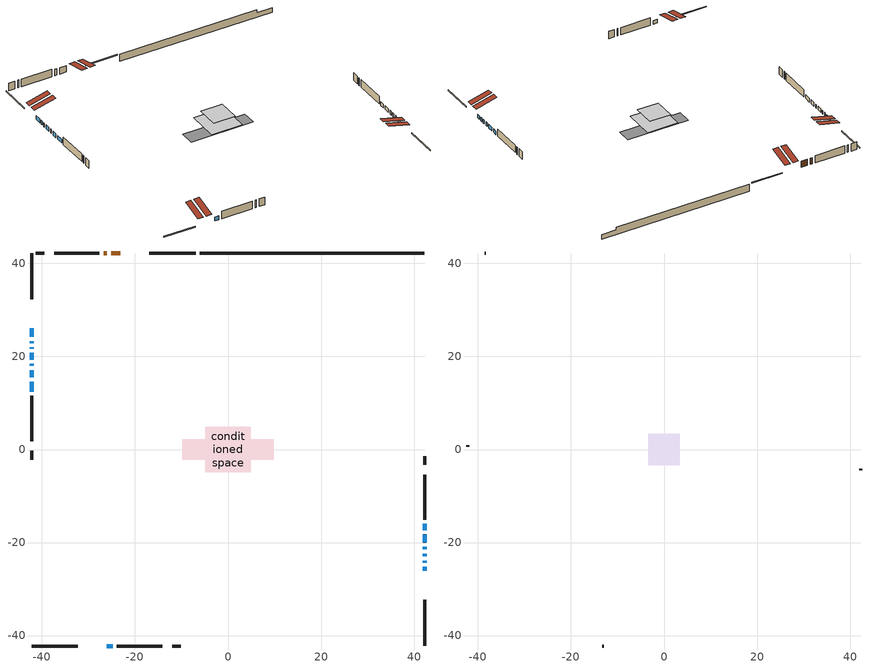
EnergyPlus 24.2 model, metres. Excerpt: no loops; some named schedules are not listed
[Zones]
conditioned space
 floor adiabatic (AdiabaticFloorConstruction): -4.87,-4.87 -4.87,4.87 4.87,4.87 4.87,-4.87 z0.92
 floor foundation (Slab1 construction): -9.87,-2.21 -9.87,2.21 9.87,2.21 9.87,-2.21 z-1.37
 wall outside (RimJoist1 construction): -6.98,42.26 -16.89,42.26 / -42.26,-42.26 -32.35,-42.26 / -42.26,42.26 -42.26,32.35 / 42.26,-42.26 42.26,-32.35 z0.92:1.22
 wall outside (AdiabaticWallConstruction 1): -23.14,42.26 -25.14,42.26 / -26.07,42.26 -26.74,42.26 z0.92:2.95
 wall outside (AdiabaticWallConstruction): 42.26,-26.1 42.26,-25.24 / 42.26,-24.31 42.26,-23.88 / -42.26,26.1 -42.26,24.26 / -42.26,23.33 -42.26,22.9 / -42.26,21.97 -42.26,21.7 / -42.26,20.77 -42.26,19.32 / 42.26,-22.95 42.26,-22.41 / -42.26,18.4 -42.26,17.96 / -26.1,-42.26 -24.8,-42.26 / 42.26,-21.48 42.26,-20.93 / -42.26,17.04 -42.26,15.53 / -42.26,14.61 -42.26,12.44 / 42.26,-20 42.26,-18.28 / 42.26,-17.35 42.26,-16 z0.92:2.14
 wall outside (Wall1 construction): -27.66,42.26 -37.35,42.26 / -23.87,-42.26 -14.18,-42.26 / -42.26,11.51 -42.26,1.82 / 42.26,-15.07 42.26,-5.38 z0.92:3.36
 wall outside (Wall3 construction): -39.5,42.26 -41.33,42.26 / -12.04,-42.26 -10.21,-42.26 / -42.26,-0.32 -42.26,-2.15 / 42.26,-3.24 42.26,-1.41 z0.92:3.36
 wall foundation (FoundationWall1 construction): -6.06,42.26,-1.37 -6.06,42.26,0.92 37.42,42.26,0.92 37.42,42.26,0.07 42.26,42.26,0.07 42.26,42.26,-1.37
 window (WindowConstruction 8): 42.26,-26.1 42.26,-25.24 z0.92:2.14
 window (WindowConstruction 6): 42.26,-24.31 42.26,-23.88 z0.92:2.14
 window (WindowConstruction 7): -42.26,26.1 -42.26,24.26 z0.92:2.14
 window (WindowConstruction 13): -42.26,23.33 -42.26,22.9 z0.92:2.14
 window (WindowConstruction 10): -42.26,21.97 -42.26,21.7 z0.92:2.14
 window (WindowConstruction 11): -42.26,20.77 -42.26,19.32 z0.92:2.14
 window (WindowConstruction 12): 42.26,-22.95 42.26,-22.41 z0.92:2.14
 window (WindowConstruction 9): -42.26,18.39 -42.26,17.96 z0.92:2.14
 window (WindowConstruction): -26.1,-42.26 -24.8,-42.26 z0.92:2.14
 window (WindowConstruction 1): 42.26,-21.48 42.26,-20.93 z0.92:2.14
 window (WindowConstruction 2): -42.26,17.04 -42.26,15.53 z0.92:2.14
 window (WindowConstruction 3): -42.26,14.6 -42.26,12.44 z0.92:2.14
 window (WindowConstruction 4): 42.26,-20 42.26,-18.28 z0.92:2.14
 window (WindowConstruction 5): 42.26,-17.35 42.26,-16 z0.92:2.14
 door (Door): -23.14,42.26 -25.14,42.26 z0.92:2.95
 door (Door 1): -26.07,42.26 -26.73,42.26 z0.92:2.95
 ceiling adiabatic (AdiabaticFloorConstruction): 4.87,-4.87 4.87,4.87 -4.87,4.87 -4.87,-4.87 z0.92
 roof outside (Roof1 construction): -19.54,42.26,3.36 -19.54,35.58,5.03 -17.82,35.58,5.03 -17.82,42.26,3.36; -29.7,-42.26,3.36 -29.7,-35.58,5.03 -31.42,-35.58,5.03 -31.42,-42.26,3.36; -42.26,29.7,3.36 -35.58,29.7,5.03 -35.58,31.42,5.03 -42.26,31.42,3.36; 42.26,-29.7,3.36 35.58,-29.7,5.03 35.58,-31.42,5.03 42.26,-31.42,3.36
attic - vented
 floor to conditioned space (Floor1 construction Reversed): -3.44,-3.44 -3.44,3.44 3.44,3.44 3.44,-3.44 z3.36
 wall outside (Wall2 construction): -38.28,42.26 -38.57,42.26 / -13.25,-42.26 -12.97,-42.26 / -42.26,0.89 -42.26,0.61 / 42.26,-4.45 42.26,-4.16 z0.92:3.36
 roof outside (Roof2 construction): -22.21,42.26,3.36 -22.21,35.48,5.05 -20.47,35.48,5.05 -20.47,42.26,3.36; -27.03,-42.26,3.36 -27.03,-35.48,5.05 -28.77,-35.48,5.05 -28.77,-42.26,3.36; -42.26,27.03,3.36 -35.48,27.03,5.05 -35.48,28.77,5.05 -42.26,28.77,3.36; 42.26,-27.03,3.36 35.48,-27.03,5.05 35.48,-28.77,5.05 42.26,-28.77,3.36
[Building]
Building 1: Terrain=Suburbs
[Site:Location]
Moncton Intl AP_NB: Latitude {deg}=46.11; Longitude {deg}=-64.68; Time Zone {hr}=-4; Elevation {m}=71; Keep Site Location Information=Yes
[Site:GroundTemperature:Shallow]
1.33672, -0.726403, -0.891626, 0.0874321, 4.0178, 7.92987, 11.3214, 13.4699, 13.6524, 11.905, 8.59993, 4.80787
[Site:WaterMainsTemperature]
Calculation Method=Schedule; Temperature Schedule=mains temperature schedule
[Material] Roughness=Rough; Thermal Absorptance=0.9
Name | Thickness {m} | Conductivity {W/m-K} | Density {kg/m3} | Specific Heat {J/kg-K} | Solar Absorptance | Visible Absorptance
asphalt or fiberglass shingles | 0.00635 | 0.162714 | 1121.4 | 1465.45 | 0.4 | 0.4
ceiling loosefill ins | 0.169333 | 0.0480833 | 16.02 | 1046.75 | 0.7 | 0.7
ceiling stud and cavity | 0.1397 | 0.152571 | 65.682 | 1177.47 | 0.7 | 0.7
concrete 4.0 in. | 0.1016 | 1.803125 | 2242.8 | 837.4 | 0.7 | 0.7
concrete 8.0 in. | 0.2032 | 1.803125 | 2242.8 | 837.4 | 0.7 | 0.7
door material | 0.04445 | 0.053851 | 512.64 | 1214.23 | 0.7 | 0.7
exterior vertical ins | 0.00063 | 0.029427 | 32.04 | 1214.23 | 0.7 | 0.7
floor covering | 0.0127 | 0.0433444 | 54.468 | 1339.84 | 0.6 | 0.6
floor rigid ins; wall rigid ins | 0.512978 | 0.029427 | 32.04 | 1214.23 | 0.7 | 0.7
floor stud and cavity | 0.1397 | 1.75129 | 37.0049 | 1207.88 | 0.7 | 0.7
furniture material conditioned space 1 | 0.1524 | 0.115458 | 640.8 | 1214.23 | 0.6 | 0.6
gypsum board | 0.0127 | 0.160291 | 801 | 837.4 | 0.6 | 0.6
gypsum board 1 | 0.0127 | 0.160291 | 801 | 837.4 | 0.7 | 0.7
osb sheathing 0.5 in. | 0.0127 | 0.115458 | 512.64 | 1214.23 | 0.7 | 0.7
osb sheathing 0.75 in. | 0.01905 | 0.115458 | 512.64 | 1214.23 | 0.7 | 0.7
osb sheathing 2.0 in. | 0.0508 | 0.115458 | 512.64 | 1214.23 | 0.7 | 0.7
rim joist rigid ins; roof rigid ins | 0.103632 | 0.029427 | 32.04 | 1214.23 | 0.7 | 0.7
rim joist stud and cavity | 0.0508 | 0.155459 | 125.044 | 1163.47 | 0.6 | 0.6
roof stud and cavity | 0.2032 | 0.582908 | 78.34581 | 1123.46 | 0.7 | 0.7
wall stud and cavity | 0.1397 | 0.0967543 | 139.0536 | 1170.24 | 0.7 | 0.7
wall stud and cavity 1 | 0.0889 | 6.1454 | 50.32683 | 1063.81 | 0.6 | 0.6
wall stud and cavity 2 | 0.1397 | 0.1333 | 139.0536 | 1170.24 | 0.7 | 0.7
wall stud and cavity 3 | 0.0889 | 0.380278 | 52.3479 | 1209.89 | 0.7 | 0.7
wall stud and cavity 4 | 0.0889 | 0.391764 | 83.0341 | 1211.67 | 0.7 | 0.7
wood siding | 0.0254 | 0.102417 | 544.68 | 1172.36 | 0.4 | 0.4
wood siding 1 | 0.00254 | 0.102417 | 544.68 | 1172.36 | 0.4 | 0.4
wood siding 2; wood siding 3; wood siding 4 | 0.0254 | 0.102417 | 544.68 | 1172.36 | 0.7 | 0.7
[WindowMaterial:SimpleGlazingSystem]
Name | U-Factor {W/m2-K} | Solar Heat Gain Coefficient
WindowMaterial | 2.97414 | 0.57
WindowMaterial 1 | 3.03659 | 0.48
WindowMaterial 10 | 2.96903 | 0.58
WindowMaterial 2 | 2.96732 | 0.59
WindowMaterial 3 | 2.94348 | 0.61
WindowMaterial 4 | 2.96164 | 0.59
WindowMaterial 5 | 2.97187 | 0.58
WindowMaterial 6 | 3.05079 | 0.45
WindowMaterial 7 | 2.992306 | 0.54
WindowMaterial 8 | 2.98606 | 0.6
WindowMaterial 9 | 3.06158 | 0.39
[Construction]
AdiabaticFloorConstruction: floor stud and cavity, floor rigid ins, osb sheathing 0.75 in., floor covering
AdiabaticWallConstruction: wood siding 3, wall rigid ins, wall stud and cavity 3, gypsum board
AdiabaticWallConstruction 1: wood siding 4, wall rigid ins, wall stud and cavity 3, gypsum board
Door; Door 1: door material
Floor1 construction Reversed: gypsum board, ceiling stud and cavity, ceiling loosefill ins
FoundationWall1 construction: concrete 8.0 in., gypsum board 1
furniture construction conditioned space 1: furniture material conditioned space 1
PartitionWallConstruction: gypsum board, wall stud and cavity 4, gypsum board
RimJoist1 construction: wood siding 2, rim joist rigid ins, osb sheathing 2.0 in., rim joist stud and cavity
Roof1 construction: asphalt or fiberglass shingles, roof rigid ins, osb sheathing 0.75 in., roof stud and cavity, gypsum board
Roof2 construction: asphalt or fiberglass shingles
Slab1 construction: concrete 4.0 in.
Wall1 construction: wood siding, osb sheathing 0.5 in., wall stud and cavity, gypsum board
Wall2 construction: wood siding 1, wall stud and cavity 1
Wall3 construction: wood siding, osb sheathing 0.5 in., wall stud and cavity 2, gypsum board
WindowConstruction: WindowMaterial
WindowConstruction 1: WindowMaterial 1
WindowConstruction 10; WindowConstruction 12: WindowMaterial 9
WindowConstruction 11: WindowMaterial 10
WindowConstruction 13; WindowConstruction 8; WindowConstruction 9: WindowMaterial 8
WindowConstruction 2: WindowMaterial 2
WindowConstruction 3: WindowMaterial 3
WindowConstruction 4: WindowMaterial 4
WindowConstruction 5: WindowMaterial 5
WindowConstruction 6: WindowMaterial 6
WindowConstruction 7: WindowMaterial 7
[Zone] Multiplier=1; Part of Total Floor Area=Yes
Name | Volume {m3}
attic - vented | 13.1664
conditioned space | 446.1
[Space]
Name | Zone | Volume {m3}
attic - vented 1 | attic - vented | 13.1664
conditioned space 1 | conditioned space | 446.1
[ZoneInfiltration:EffectiveLeakageArea]
infil attic - vented 1: Zone or Space=attic - vented 1; Schedule=Always On Discrete; Effective Air Leakage Area {cm2}=1670.82; Stack Coefficient=0.000287376; Wind Coefficient=1.14537e-05
[ZoneMixing]
whole house fan mix: Zone or Space=attic - vented; Schedule=Always On Continuous; Design Flow Rate Calculation Method=Flow/Zone; Design Flow Rate {m3/s}=0; Source Zone or Space=conditioned space
[SurfaceProperty:ExposedFoundationPerimeter]
Slab1: Exposed Perimeter Calculation Method=TotalExposedPerimeter; Total Exposed Perimeter {m}=48.311
[InternalMass] Zone or ZoneList=conditioned space; Space or SpaceList=conditioned space 1
Name | Construction | Surface Area {m2}
furniture mass conditioned space 1 | furniture construction conditioned space 1 | 72.7679
partition wall mass | PartitionWallConstruction | 181.92
[Lights]
interior lighting: Zone or ZoneList or Space or SpaceList=conditioned space 1; Schedule=interior lighting schedule; Design Level Calculation Method=LightingLevel; Lighting Level {W}=343.2; Return Air Fraction=0; Fraction Radiant=0.6; Fraction Visible=0.2; Fraction Replaceable=1
[People]
occupants: Zone or ZoneList or Space or SpaceList=conditioned space 1; Number of People Schedule=occupants schedule; Number of People Calculation Method=People; Number of People=3; Fraction Radiant=0.314171; Sensible Heat Fraction=0.56303; Activity Level Schedule=occupants activity schedule; Carbon Dioxide Generation Rate {m3/s-W}=0; Enable ASHRAE 55 Comfort Warnings=No; Mean Radiant Temperature Calculation Type=EnclosureAveraged
[ElectricEquipment] Zone or ZoneList or Space or SpaceList=conditioned space 1; Design Level Calculation Method=EquipmentLevel
Name | Schedule | Design Level {W} | Fraction Latent | Fraction Radiant | Fraction Lost
clothes dryer | clothes dryer schedule | 140.772 | 0.015 | 0.081 | 0.85
clothes washer | clothes washer schedule | 32.1985 | 0.03 | 0.162 | 0.7
cooking range | cooking range schedule | 215.147 | 0.08 | 0.432 | 0.2
dishwasher | dishwasher schedule | 66.8632 | 0.3 | 0.18 | 0.4
fridge | fridge schedule | 72.9452 | 0 | 0.6 | 0
mech vent house fan | mech vent house fan schedule | 19.9167 | 0 | 0 | 0.5
mech vent house fan cfis | mech vent house fan cfis schedule | 0 | 0 | 0 | 0
misc plug loads | misc plug loads schedule | 494.7 | 0.045 | 0.513 | 0.1
whole house fan | Always On Discrete | 0 | 0 | 0 | 1
[OtherEquipment] Zone or ZoneList or Space or SpaceList=conditioned space 1; Design Level Calculation Method=EquipmentLevel
Name | Fuel Type | Schedule | Design Level {W} | Fraction Latent | Fraction Radiant | Fraction Lost
clothes dryer 1 | Electricity | clothes dryer schedule | 0 | 0.015 | 0.081 | 0.85
cooking range 1 | Electricity | cooking range schedule | 0 | 0.08 | 0.432 | 0.2
general water use latent | None | general water use schedule | 62.594 | 1 | 0 | 0
general water use sensible | None | general water use schedule | -61.6891 | 0 | 0.6 | 0
mech vent house fan latent load | None | Always On Discrete | 0 | 1 | 0 | 0
mech vent house fan sensible load | None | Always On Discrete | 0 | 0 | 0 | 0
water heater energy adjustment1 | Electricity | Always On Discrete | 0.01 | 0 | 0 | 1
[ZoneInfiltration:DesignFlowRate] Zone or ZoneList or Space or SpaceList=conditioned space 1; Schedule=Always On Discrete; Design Flow Rate Calculation Method=Flow/Zone; Design Flow Rate {m3/s}=0
infil flow; natural vent flow; whole house fan flow
[ZoneControl:Thermostat]
conditioned space Thermostat: Zone or ZoneList=conditioned space; Control Type Schedule=conditioned space Thermostat Schedule; Control 1=conditioned space temperature setpoint; Temperature Difference Between Cutout And Setpoint {deltaC}=0
[ZoneHVAC:Baseboard:Convective:Electric]
electric baseboard: Availability Schedule=Always On Discrete; Heating Design Capacity {W}=14133.4; Efficiency=1
[AirLoopHVAC:UnitarySystem]
unit heater unitary system: Control Type=Load; Controlling Zone or Thermostat Location=conditioned space; Dehumidification Control Type=None; Availability Schedule=Always On Discrete; Supply Fan=unit heater supply fan; Fan Placement=BlowThrough; Supply Air Fan Operating Mode Schedule=unit heater auto fan schedule; Heating Coil=unit heater htg coil; DX Heating Coil Sizing Ratio=1; Use DOAS DX Cooling Coil=No; Minimum Supply Air Temperature {C}=2; Latent Load Control=SensibleOnlyLoadControl; Cooling Supply Air Flow Rate Method=None; Heating Supply Air Flow Rate Method=SupplyAirFlowRate; Heating Supply Air Flow Rate {m3/s}=0.00141584; No Load Supply Air Flow Rate Method=SupplyAirFlowRate; No Load Supply Air Flow Rate {m3/s}=0; No Load Supply Air Flow Rate Control Set To Low Speed=Yes; Maximum Supply Air Temperature {C}=48.8889; Maximum Outdoor Dry-Bulb Temperature for Supplemental Heater Operation {C}=21; Ancillary On-Cycle Electric Power {W}=0; Ancillary Off-Cycle Electric Power {W}=0
[Fan:SystemModel]
unit heater supply fan: Availability Schedule=Always On Discrete; Design Maximum Air Flow Rate {m3/s}=0.00141584; Speed Control Method=Discrete; Electric Power Minimum Flow Rate Fraction=0.2; Design Pressure Rise {Pa}=500; Motor Efficiency=1; Motor In Air Stream Fraction=1; Design Electric Power Consumption {W}=Autosize; Design Power Sizing Method=PowerPerFlow; Electric Power Per Unit Flow Rate {W/(m3/s)}=28251.7; Electric Power Per Unit Flow Rate Per Unit Pressure {W/((m3/s)-Pa)}=1.66667; Fan Total Efficiency=0.7; Motor Loss Radiative Fraction=0; Number of Speeds=1; Speed Flow Fraction 1=1; Speed Electric Power Fraction 1=1
[Coil:Heating:Fuel]
unit heater htg coil: Availability Schedule=Always On Discrete; Fuel Type=OtherFuel1; Burner Efficiency=0.3; Nominal Capacity {W}=0.293071; On Cycle Parasitic Electric Load {W}=0; Off Cycle Parasitic Fuel Load {W}=0
[Zone equipment]
conditioned space: electric baseboard, unit heater unitary system
[Foundation:Kiva]
Foundation Kiva 1: Initial Indoor Air Temperature {C}=18; Wall Height Above Grade {m}=0.919978; Wall Depth Below Slab {m}=0.2032; Custom Block Material Name 1=exterior vertical ins; Custom Block Depth 1 {m}=2.28999; Custom Block X Position 1 {m}=0.2159; Custom Block Z Position 1 {m}=0
[Foundation:Kiva:Settings]
Soil Conductivity {W/m-K}=0.849921; Soil Density {kg/m3}=1842.3; Soil Specific Heat {J/kg-K}=418.7; Ground Solar Absorptivity=0.9; Ground Thermal Absorptivity=0.9; Ground Surface Roughness {m}=0.03; Far-Field Width {m}=40; Deep-Ground Boundary Condition=ZeroFlux; Deep-Ground Depth {m}=40; Minimum Cell Dimension {m}=0.2; Maximum Cell Growth Coefficient=3; Simulation Timestep=Timestep
[Exterior:Lights]
exterior lighting: Schedule=exterior lighting schedule; Design Level {W}=75.6
[EnergyManagementSystem:GlobalVariable]
infil_program_Qfan
infil_program_Qinf
natural_vent_program_Qnv
natural_vent_program_Qwhf
[EnergyManagementSystem:Sensor]
Name | Output:Variable or Output:Meter Index Key | Output:Variable or Output:Meter
airflow_gain | infil flow | Infiltration Sensible Heat Gain Energy
airflow_gain_1 | natural vent flow | Infiltration Sensible Heat Gain Energy
airflow_gain_2 | whole house fan flow | Infiltration Sensible Heat Gain Energy
airflow_loss | infil flow | Infiltration Sensible Heat Loss Energy
airflow_loss_1 | natural vent flow | Infiltration Sensible Heat Loss Energy
airflow_loss_2 | whole house fan flow | Infiltration Sensible Heat Loss Energy
clg_load_cond |  | Cooling:EnergyTransfer:Zone:CONDITIONED SPACE
clg_sp_s; clg_sp_s_1 | cooling setpoint | Schedule Value
clothes_dryer_exhaust_0_sch_s | clothes dryer exhaust 0 schedule | Schedule Value
conditioned_space_clg_unmet_s | conditioned space | Zone Cooling Setpoint Not Met Time
conditioned_space_htg_unmet_s | conditioned space | Zone Heating Setpoint Not Met Time
cool_season | cooling season schedule | Schedule Value
fridge_tin_s | conditioned space | Zone Mean Air Temperature
htg_load_cond |  | Heating:EnergyTransfer:Zone:CONDITIONED SPACE
htg_sp_s; htg_sp_s_1 | heating setpoint | Schedule Value
ig_ee_conv | clothes dryer | Electric Equipment Convective Heating Energy
ig_ee_conv_2 | cooking range | Electric Equipment Convective Heating Energy
ig_ee_conv_4 | fridge | Electric Equipment Convective Heating Energy
ig_ee_conv_5 | misc plug loads | Electric Equipment Convective Heating Energy
ig_ee_conv_6 | whole house fan | Electric Equipment Convective Heating Energy
ig_ee_rad | clothes dryer | Electric Equipment Radiant Heating Energy
ig_ee_rad_2 | cooking range | Electric Equipment Radiant Heating Energy
ig_ee_rad_4 | fridge | Electric Equipment Radiant Heating Energy
ig_ee_rad_5 | misc plug loads | Electric Equipment Radiant Heating Energy
ig_ee_rad_6 | whole house fan | Electric Equipment Radiant Heating Energy
ig_lgt_conv | interior lighting | Lights Convective Heating Energy
ig_lgt_rad | interior lighting | Lights Radiant Heating Energy
ig_lgt_vis | interior lighting | Lights Visible Radiation Heating Energy
ig_oe_conv | clothes dryer 1 | Other Equipment Convective Heating Energy
ig_oe_conv_1 | cooking range 1 | Other Equipment Convective Heating Energy
ig_oe_conv_2 | general water use latent | Other Equipment Convective Heating Energy
ig_oe_conv_3 | general water use sensible | Other Equipment Convective Heating Energy
ig_oe_conv_4 | water heater energy adjustment1 | Other Equipment Convective Heating Energy
ig_oe_rad | clothes dryer 1 | Other Equipment Radiant Heating Energy
ig_oe_rad_1 | cooking range 1 | Other Equipment Radiant Heating Energy
ig_oe_rad_2 | general water use latent | Other Equipment Radiant Heating Energy
ig_oe_rad_3 | general water use sensible | Other Equipment Radiant Heating Energy
ig_oe_rad_4 | water heater energy adjustment1 | Other Equipment Radiant Heating Energy
ig_ppl_conv | occupants | People Convective Heating Energy
ig_ppl_rad | occupants | People Radiant Heating Energy
im_conv | furniture mass conditioned space 1 | Surface Inside Face Convection Heat Gain Energy
im_conv_1 | partition wall mass | Surface Inside Face Convection Heat Gain Energy
im_ig | furniture mass conditioned space 1 | Surface Inside Face Internal Gains Radiation Heat Gain Energy
im_ig_1 | partition wall mass | Surface Inside Face Internal Gains Radiation Heat Gain Energy
im_lgt | furniture mass conditioned space 1 | Surface Inside Face Lights Radiation Heat Gain Energy
im_lgt_1 | partition wall mass | Surface Inside Face Lights Radiation Heat Gain Energy
im_sol | furniture mass conditioned space 1 | Surface Inside Face Solar Radiation Heat Gain Energy
im_sol_1 | partition wall mass | Surface Inside Face Solar Radiation Heat Gain Energy
im_surf | furniture mass conditioned space 1 | Surface Inside Face Net Surface Thermal Radiation Heat Gain Energy
im_surf_1 | partition wall mass | Surface Inside Face Net Surface Thermal Radiation Heat Gain Energy
mv_conv | mech vent house fan | Electric Equipment Convective Heating Energy
mv_conv_1 | mech vent house fan cfis | Electric Equipment Convective Heating Energy
mv_conv_2 | mech vent house fan latent load | Other Equipment Convective Heating Energy
mv_conv_3 | mech vent house fan sensible load | Other Equipment Convective Heating Energy
mv_rad | mech vent house fan | Electric Equipment Radiant Heating Energy
mv_rad_1 | mech vent house fan cfis | Electric Equipment Radiant Heating Energy
mv_rad_2 | mech vent house fan latent load | Other Equipment Radiant Heating Energy
mv_rad_3 | mech vent house fan sensible load | Other Equipment Radiant Heating Energy
natural_vent_s | natural vent schedule | Schedule Value
out_pb_s |  | Site Outdoor Air Barometric Pressure
out_wt_s |  | Site Outdoor Air Humidity Ratio
site_vw_s |  | Site Wind Speed
ss_back_out | Window1 | Surface Window Shortwave from Zone Back Out Window Heat Transfer Rate
ss_back_out_1 | Window10 | Surface Window Shortwave from Zone Back Out Window Heat Transfer Rate
ss_back_out_10 | Window6 | Surface Window Shortwave from Zone Back Out Window Heat Transfer Rate
ss_back_out_11 | Window7 | Surface Window Shortwave from Zone Back Out Window Heat Transfer Rate
ss_back_out_12 | Window8 | Surface Window Shortwave from Zone Back Out Window Heat Transfer Rate
ss_back_out_13 | Window9 | Surface Window Shortwave from Zone Back Out Window Heat Transfer Rate
ss_back_out_2 | Window11 | Surface Window Shortwave from Zone Back Out Window Heat Transfer Rate
ss_back_out_3 | Window13 | Surface Window Shortwave from Zone Back Out Window Heat Transfer Rate
ss_back_out_4 | Window14 | Surface Window Shortwave from Zone Back Out Window Heat Transfer Rate
ss_back_out_5 | Window15 | Surface Window Shortwave from Zone Back Out Window Heat Transfer Rate
ss_back_out_6 | Window16 | Surface Window Shortwave from Zone Back Out Window Heat Transfer Rate
ss_back_out_7 | Window3 | Surface Window Shortwave from Zone Back Out Window Heat Transfer Rate
ss_back_out_8 | Window4 | Surface Window Shortwave from Zone Back Out Window Heat Transfer Rate
ss_back_out_9 | Window5 | Surface Window Shortwave from Zone Back Out Window Heat Transfer Rate
ss_conv | Door1 | Surface Inside Face Convection Heat Gain Energy
ss_conv_1 | Door4 | Surface Inside Face Convection Heat Gain Energy
ss_conv_10 | Window4 | Surface Inside Face Convection Heat Gain Energy
ss_conv_11 | Window5 | Surface Inside Face Convection Heat Gain Energy
ss_conv_12 | Window6 | Surface Inside Face Convection Heat Gain Energy
ss_conv_13 | Window7 | Surface Inside Face Convection Heat Gain Energy
ss_conv_14 | Window8 | Surface Inside Face Convection Heat Gain Energy
ss_conv_15 | Window9 | Surface Inside Face Convection Heat Gain Energy
ss_conv_2 | Window1 | Surface Inside Face Convection Heat Gain Energy
ss_conv_3 | Window10 | Surface Inside Face Convection Heat Gain Energy
ss_conv_4 | Window11 | Surface Inside Face Convection Heat Gain Energy
ss_conv_5 | Window13 | Surface Inside Face Convection Heat Gain Energy
ss_conv_6 | Window14 | Surface Inside Face Convection Heat Gain Energy
ss_conv_7 | Window15 | Surface Inside Face Convection Heat Gain Energy
ss_conv_8 | Window16 | Surface Inside Face Convection Heat Gain Energy
ss_conv_9 | Window3 | Surface Inside Face Convection Heat Gain Energy
ss_ig | Door1 | Surface Inside Face Internal Gains Radiation Heat Gain Energy
ss_ig_1 | Door4 | Surface Inside Face Internal Gains Radiation Heat Gain Energy
ss_ig_10 | Window4 | Surface Inside Face Internal Gains Radiation Heat Gain Energy
ss_ig_11 | Window5 | Surface Inside Face Internal Gains Radiation Heat Gain Energy
ss_ig_12 | Window6 | Surface Inside Face Internal Gains Radiation Heat Gain Energy
ss_ig_13 | Window7 | Surface Inside Face Internal Gains Radiation Heat Gain Energy
ss_ig_14 | Window8 | Surface Inside Face Internal Gains Radiation Heat Gain Energy
ss_ig_15 | Window9 | Surface Inside Face Internal Gains Radiation Heat Gain Energy
ss_ig_2 | Window1 | Surface Inside Face Internal Gains Radiation Heat Gain Energy
ss_ig_3 | Window10 | Surface Inside Face Internal Gains Radiation Heat Gain Energy
ss_ig_4 | Window11 | Surface Inside Face Internal Gains Radiation Heat Gain Energy
ss_ig_5 | Window13 | Surface Inside Face Internal Gains Radiation Heat Gain Energy
ss_ig_6 | Window14 | Surface Inside Face Internal Gains Radiation Heat Gain Energy
ss_ig_7 | Window15 | Surface Inside Face Internal Gains Radiation Heat Gain Energy
ss_ig_8 | Window16 | Surface Inside Face Internal Gains Radiation Heat Gain Energy
ss_ig_9 | Window3 | Surface Inside Face Internal Gains Radiation Heat Gain Energy
ss_lgt | Door1 | Surface Inside Face Lights Radiation Heat Gain Energy
ss_lgt_1 | Door4 | Surface Inside Face Lights Radiation Heat Gain Energy
ss_sol | Door1 | Surface Inside Face Solar Radiation Heat Gain Energy
ss_sol_1 | Door4 | Surface Inside Face Solar Radiation Heat Gain Energy
ss_surf | Door1 | Surface Inside Face Net Surface Thermal Radiation Heat Gain Energy
ss_surf_1 | Door4 | Surface Inside Face Net Surface Thermal Radiation Heat Gain Energy
ss_surf_10 | Window4 | Surface Inside Face Net Surface Thermal Radiation Heat Gain Energy
ss_surf_11 | Window5 | Surface Inside Face Net Surface Thermal Radiation Heat Gain Energy
ss_surf_12 | Window6 | Surface Inside Face Net Surface Thermal Radiation Heat Gain Energy
ss_surf_13 | Window7 | Surface Inside Face Net Surface Thermal Radiation Heat Gain Energy
ss_surf_14 | Window8 | Surface Inside Face Net Surface Thermal Radiation Heat Gain Energy
ss_surf_15 | Window9 | Surface Inside Face Net Surface Thermal Radiation Heat Gain Energy
ss_surf_2 | Window1 | Surface Inside Face Net Surface Thermal Radiation Heat Gain Energy
